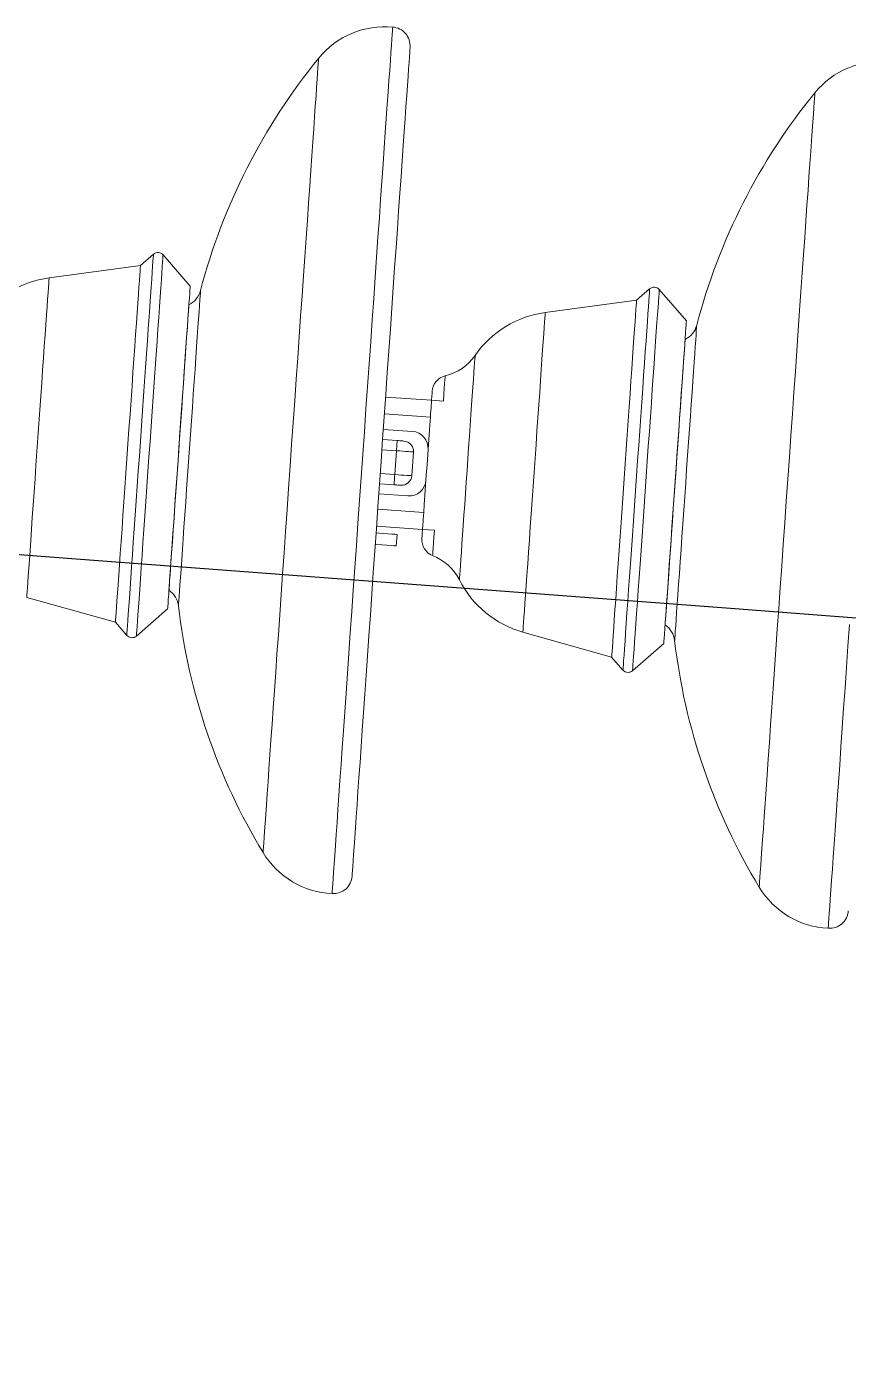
# Model space of a CAD drawing. Header units: millimetres. Extents: x 1587714 to 3094800, y -694377 to -413614.
# Drawn here: x 2257426 to 2257667.2, y -551234.9 to -550842.4 of the extents above; entities that cross this region are included whole.
import ezdxf

# ---------------------------------------------------------------- set-up
doc = ezdxf.new("R2010")
doc.units = ezdxf.units.MM

# ---------------------------------------------------------------- blocks, each defined once
blk = doc.blocks.new('poste RT1 vista lateral')
at = {"color": 7, "linetype": 'Continuous', "lineweight": 15}
for p, q in [((1071.677, 7833.0309), (1044.8639, 7829.4146)), ((1075.5042, 7836.3583), (1071.677, 7833.0309)), ((1086.2917, 7826.997), (1078.3258, 7836.1609)), ((1221.1486, 7826.174), (1217.3214, 7822.8467)), ((1231.936, 7816.8128), (1223.9701, 7825.9766)), ((1217.3214, 7822.8467), (1190.5083, 7819.2294)), ((1143.6409, 7794.4415), (1157.1276, 7793.4983)), ((1160.6103, 7793.2551), (1157.1276, 7793.4983)), ((1156.7788, 7788.5106), (1156.6137, 7786.1502)), ((1142.7672, 7781.9474), (1147.0264, 7781.6498)), ((1142.9765, 7784.94), (1151.4753, 7784.3459)), ((1146.8172, 7778.6572), (1146.3288, 7771.6744)), ((1151.8049, 7778.3082), (1151.3167, 7771.3253)), ((1141.6511, 7765.9867), (1150.1499, 7765.3925)), ((1146.1195, 7768.6818), (1141.8604, 7768.9793)), ((1154.8221, 7760.5298), (1154.9872, 7762.8911)), ((1154.4734, 7755.542), (1140.9867, 7756.4852)), ((1154.4734, 7755.542), (1157.9561, 7755.2989)), ((1146.7741, 7750.7136), (1147.0115, 7754.1087)), ((1038.3039, 7735.5998), (1064.3526, 7728.287)), ((1070.501, 7724.2625), (1079.6648, 7732.2285)), ((1064.3526, 7728.287), (1067.6795, 7724.4599)), ((1183.9482, 7725.4155), (1209.9969, 7718.1027)), ((1216.1454, 7714.0782), (1225.3092, 7722.0442)), ((1209.9969, 7718.1027), (1213.3239, 7714.2756))]:
    blk.add_line(p, q, dxfattribs=at)
at = {"color": 8, "linetype": 'Continuous', "lineweight": 15}
for p, q in [((1156.7788, 7788.5106), (1143.2921, 7789.4537)), ((1146.8172, 7778.6572), (1142.5579, 7778.9547)), ((1142.0696, 7771.9719), (1146.3288, 7771.6744)), ((1141.3355, 7761.4729), (1154.8221, 7760.5298))]:
    blk.add_line(p, q, dxfattribs=at)
at = {"color": 5, "linetype": 'Continuous', "lineweight": 15, "flags": 128}
for points in [[(1127.9309, 7648.6466), (1127.9433, 7648.823), (1127.9805, 7649.3552), (1128.0423, 7650.2383), (1128.1286, 7651.4723), (1128.2392, 7653.0535), (1128.3736, 7654.9761), (1128.5316, 7657.2354), (1128.7127, 7659.8265), (1128.9165, 7662.74), (1129.1423, 7665.9691), (1129.3895, 7669.5044), (1129.6574, 7673.3353), (1129.9453, 7677.4533), (1130.2524, 7681.8449), (1130.5778, 7686.4979), (1130.9207, 7691.4008), (1131.28, 7696.5382), (1131.6547, 7701.8979), (1132.0438, 7707.4625), (1132.4463, 7713.2189), (1132.861, 7719.1489), (1133.2867, 7725.2371), (1133.7223, 7731.4665), (1134.1666, 7737.8199), (1134.6182, 7744.2791), (1135.0761, 7750.8261), (1135.5388, 7757.4427), (1136.0051, 7764.1108), (1136.4736, 7770.8113), (1136.9432, 7777.5261), (1137.4124, 7784.2362), (1137.8799, 7790.9234), (1138.3446, 7797.5676), (1138.805, 7804.1518), (1139.2599, 7810.6577), (1139.708, 7817.0655), (1140.1481, 7823.3588), (1140.5789, 7829.5205), (1140.9993, 7835.5315), (1141.408, 7841.3765), (1141.8039, 7847.0395), (1142.1861, 7852.5031), (1142.5532, 7857.753), (1142.9043, 7862.7751), (1143.2386, 7867.5549), (1143.5549, 7872.0791), (1143.8525, 7876.3354), (1144.1305, 7880.3113), (1144.3882, 7883.9962), (1144.6248, 7887.3789), (1144.8397, 7890.4517), (1145.0322, 7893.2049), (1145.2018, 7895.6301), (1145.3481, 7897.7225), (1145.4706, 7899.4744), (1145.569, 7900.883), (1145.6431, 7901.9415), (1145.6926, 7902.6492), (1145.7174, 7903.0039), (1145.7205, 7903.0488)], [(1133.8027, 7653.7488), (1133.8152, 7653.9271), (1133.8525, 7654.4621), (1133.9148, 7655.3528), (1134.0017, 7656.5945), (1134.1129, 7658.1852), (1134.2482, 7660.1202), (1134.4072, 7662.3938), (1134.5893, 7664.9983), (1134.7941, 7667.927), (1135.021, 7671.1714), (1135.2692, 7674.722), (1135.5382, 7678.5672), (1135.827, 7682.6975), (1136.1348, 7687.0997), (1136.4607, 7691.7603), (1136.8038, 7696.667), (1137.1631, 7701.8054), (1137.5374, 7707.1593), (1137.9259, 7712.7135), (1138.3271, 7718.4517), (1138.7401, 7724.3569), (1139.1635, 7730.4127), (1139.5962, 7736.6002), (1140.0368, 7742.9011), (1140.4842, 7749.2983), (1140.9369, 7755.7719), (1141.3935, 7762.3036), (1141.853, 7768.8744), (1142.3138, 7775.4633), (1142.7746, 7782.0532), (1143.234, 7788.6231), (1143.6907, 7795.1548), (1144.1434, 7801.6284), (1144.5907, 7808.0256), (1145.0314, 7814.3275), (1145.4641, 7820.5149), (1145.8875, 7826.5698), (1146.3004, 7832.4759), (1146.7017, 7838.2142), (1147.0901, 7843.7684), (1147.4645, 7849.1223), (1147.8238, 7854.2597), (1148.1668, 7859.1664), (1148.4928, 7863.8279), (1148.8006, 7868.2301), (1149.0894, 7872.3595), (1149.3583, 7876.2057), (1149.6066, 7879.7553), (1149.8334, 7882.9997), (1150.0382, 7885.9284), (1150.2204, 7888.5338), (1150.3794, 7890.8064), (1150.5147, 7892.7414), (1150.6259, 7894.3322), (1150.7127, 7895.5748), (1150.775, 7896.4646), (1150.8124, 7896.9996), (1150.8249, 7897.1779)], [(1273.5753, 7638.4614), (1273.5877, 7638.6387), (1273.6248, 7639.1699), (1273.6867, 7640.054), (1273.773, 7641.288), (1273.8835, 7642.8683), (1274.0179, 7644.7918), (1274.1759, 7647.0511), (1274.3571, 7649.6413), (1274.5608, 7652.5557), (1274.7867, 7655.7839), (1275.0338, 7659.3192), (1275.3018, 7663.151), (1275.5897, 7667.268), (1275.8968, 7671.6597), (1276.2222, 7676.3136), (1276.565, 7681.2165), (1276.9243, 7686.3539), (1277.2991, 7691.7136), (1277.6882, 7697.2783), (1278.0907, 7703.0337), (1278.5053, 7708.9646), (1278.9311, 7715.0528), (1279.3667, 7721.2822), (1279.8109, 7727.6356)], [(1082.8415, 7733.0945), (1082.8539, 7733.2709), (1082.8907, 7733.7983), (1082.9519, 7734.6728), (1083.0368, 7735.8868), (1083.1449, 7737.4327), (1083.2753, 7739.2981), (1083.4271, 7741.4687), (1083.599, 7743.9272), (1083.7898, 7746.6557), (1083.9981, 7749.634), (1084.2221, 7752.8384), (1084.4604, 7756.2449), (1084.7109, 7759.8279), (1084.9719, 7763.5596), (1085.2413, 7767.4124), (1085.517, 7771.3559), (1085.797, 7775.3603), (1086.0792, 7779.3953), (1086.3614, 7783.4313), (1086.6414, 7787.4358), (1086.9172, 7791.3792), (1087.1866, 7795.2321), (1087.4475, 7798.9638), (1087.698, 7802.5467), (1087.9363, 7805.9533), (1088.1603, 7809.1576), (1088.3686, 7812.1359), (1088.5595, 7814.8644), (1088.7314, 7817.323), (1088.8831, 7819.4935), (1089.0136, 7821.3589), (1089.1216, 7822.9048), (1089.2066, 7824.1189), (1089.2677, 7824.9934), (1089.3046, 7825.5208), (1089.3169, 7825.6972)], [(1228.4859, 7722.9102), (1228.4982, 7723.0866), (1228.5351, 7723.614), (1228.5962, 7724.4875), (1228.6812, 7725.7025), (1228.7892, 7727.2484), (1228.9196, 7729.1138), (1229.0714, 7731.2834), (1229.2433, 7733.743), (1229.4342, 7736.4714), (1229.6424, 7739.4497), (1229.8665, 7742.6541), (1230.1048, 7746.0606), (1230.3553, 7749.6436), (1230.6162, 7753.3753), (1230.8856, 7757.2281), (1231.1614, 7761.1716), (1231.4414, 7765.1761), (1231.7236, 7769.2111), (1232.0057, 7773.247), (1232.2858, 7777.2515), (1232.5615, 7781.1949), (1232.8309, 7785.0468), (1233.0919, 7788.7785), (1233.3424, 7792.3615), (1233.5807, 7795.769), (1233.8047, 7798.9733), (1234.013, 7801.9507), (1234.2038, 7804.6801), (1234.3757, 7807.1387), (1234.5275, 7809.3092), (1234.6579, 7811.1746), (1234.766, 7812.7205), (1234.851, 7813.9346), (1234.912, 7814.8091), (1234.9489, 7815.3365), (1234.9613, 7815.5119)]]:
    blk.add_lwpolyline(points, dxfattribs=at)
at = {"color": 8, "linetype": 'Continuous', "lineweight": 15, "flags": 128}
for points in [[(1107.684, 7660.6867), (1107.6964, 7660.8641), (1107.7334, 7661.3953), (1107.7952, 7662.2775), (1107.8814, 7663.5096), (1107.9917, 7665.0879), (1108.1258, 7667.0058), (1108.2834, 7669.2603), (1108.464, 7671.8419), (1108.6669, 7674.7439), (1108.8916, 7677.9578), (1109.1374, 7681.473), (1109.4036, 7685.2791), (1109.6893, 7689.3647), (1109.9937, 7693.7182), (1110.3159, 7698.3254), (1110.6548, 7703.172), (1111.0094, 7708.2436), (1111.3788, 7713.5251), (1111.7616, 7719.0011), (1112.1569, 7724.6535), (1112.5634, 7730.4661), (1112.9798, 7736.4209), (1113.4049, 7742.4996), (1113.8373, 7748.6842), (1114.2759, 7754.9555), (1114.7192, 7761.2956), (1115.1659, 7767.6833), (1115.6147, 7774.1015), (1116.0641, 7780.5283), (1116.5128, 7786.9456), (1116.9595, 7793.3342), (1117.4029, 7799.6733), (1117.8414, 7805.9456), (1118.2739, 7812.1302), (1118.699, 7818.2089), (1119.1154, 7824.1637), (1119.5218, 7829.9763), (1119.9171, 7835.6287), (1120.2999, 7841.1038), (1120.6693, 7846.3862), (1121.024, 7851.4578), (1121.3629, 7856.3044), (1121.685, 7860.9116), (1121.9894, 7865.2642), (1122.2751, 7869.3507), (1122.5413, 7873.1568), (1122.7871, 7876.672), (1123.0118, 7879.8859), (1123.2148, 7882.7879), (1123.3953, 7885.3695), (1123.5529, 7887.6231), (1123.687, 7889.5419), (1123.7974, 7891.1202), (1123.8836, 7892.3523), (1123.9453, 7893.2345), (1123.9824, 7893.7657), (1123.9948, 7893.9421), (1123.9948, 7893.9421)], [(1253.3283, 7650.5024), (1253.3407, 7650.6798), (1253.3778, 7651.2101), (1253.4396, 7652.0932), (1253.5257, 7653.3253), (1253.636, 7654.9027), (1253.7702, 7656.8215), (1253.9278, 7659.075), (1254.1083, 7661.6576), (1254.3113, 7664.5596), (1254.536, 7667.7725), (1254.7818, 7671.2878), (1255.048, 7675.0948), (1255.3337, 7679.1804), (1255.6381, 7683.5339), (1255.9602, 7688.1402), (1256.2991, 7692.9877), (1256.6538, 7698.0593), (1257.0232, 7703.3408), (1257.406, 7708.8168), (1257.8013, 7714.4692), (1258.2077, 7720.2818), (1258.6241, 7726.2366), (1259.0492, 7732.3153), (1259.4817, 7738.4999), (1259.9202, 7744.7712), (1260.3635, 7751.1113), (1260.8103, 7757.499), (1261.259, 7763.9163), (1261.7084, 7770.344), (1262.1572, 7776.7613), (1262.6039, 7783.15), (1263.0472, 7789.489), (1263.4857, 7795.7604), (1263.9182, 7801.945), (1264.3433, 7808.0246), (1264.7597, 7813.9794), (1265.1662, 7819.792), (1265.5614, 7825.4445), (1265.9443, 7830.9195), (1266.3136, 7836.201), (1266.6683, 7841.2735), (1267.0072, 7846.1201), (1267.3294, 7850.7273), (1267.6337, 7855.0799), (1267.9195, 7859.1664), (1268.1857, 7862.9725), (1268.4315, 7866.4877), (1268.6562, 7869.7016), (1268.8591, 7872.6037), (1269.0396, 7875.1853), (1269.1972, 7877.4388), (1269.3314, 7879.3576), (1269.4417, 7880.935), (1269.5279, 7882.1671), (1269.5896, 7883.0502), (1269.6267, 7883.5814), (1269.6391, 7883.7578), (1269.6391, 7883.7578)], [(1067.6795, 7724.4599), (1067.6919, 7724.6363), (1067.7289, 7725.1656), (1067.7903, 7726.0449), (1067.8759, 7727.2675), (1067.9848, 7728.8258), (1068.1166, 7730.7103), (1068.2703, 7732.9085), (1068.4451, 7735.4081), (1068.6398, 7738.1918), (1068.8531, 7741.2417), (1069.0837, 7744.5405), (1069.3302, 7748.0652), (1069.5909, 7751.7941), (1069.8644, 7755.7051), (1070.1487, 7759.7716), (1070.4422, 7763.9678), (1070.743, 7768.2688), (1071.0491, 7772.6471), (1071.3586, 7777.0731), (1071.6696, 7781.5211), (1071.9802, 7785.9623), (1072.2883, 7790.3674), (1072.5919, 7794.7104), (1072.8893, 7798.9628), (1073.1784, 7803.098), (1073.4575, 7807.0891), (1073.7249, 7810.9124), (1073.9787, 7814.5421), (1074.2174, 7817.9562), (1074.4396, 7821.1329), (1074.6437, 7824.0521), (1074.8286, 7826.6957), (1074.993, 7829.0465), (1075.1358, 7831.0902), (1075.2563, 7832.8125), (1075.3536, 7834.204), (1075.4271, 7835.2559), (1075.4764, 7835.9606), (1075.5011, 7836.3135), (1075.5042, 7836.3583)], [(1070.501, 7724.2625), (1070.5134, 7724.4389), (1070.5504, 7724.9691), (1070.6119, 7725.8475), (1070.6974, 7727.0701), (1070.8063, 7728.6284), (1070.9381, 7730.5129), (1071.0919, 7732.712), (1071.2667, 7735.2107), (1071.4613, 7737.9944), (1071.6746, 7741.0452), (1071.9052, 7744.343), (1072.1517, 7747.8678), (1072.4125, 7751.5967), (1072.6859, 7755.5077), (1072.9703, 7759.5742), (1073.2638, 7763.7713), (1073.5645, 7768.0714), (1073.8706, 7772.4497), (1074.1802, 7776.8757), (1074.4912, 7781.3237), (1074.8017, 7785.7649), (1075.1098, 7790.17), (1075.4135, 7794.513), (1075.7108, 7798.7654), (1076, 7802.9006), (1076.2791, 7806.8917), (1076.5464, 7810.715), (1076.8002, 7814.3446), (1077.039, 7817.7588), (1077.2611, 7820.9355), (1077.4652, 7823.8547), (1077.6501, 7826.4983), (1077.8145, 7828.8491), (1077.9573, 7830.8928), (1078.0779, 7832.6151), (1078.1751, 7834.0065), (1078.2487, 7835.0585), (1078.2979, 7835.7632), (1078.3227, 7836.1161), (1078.3258, 7836.1609)], [(1038.3039, 7735.5998), (1038.3163, 7735.779), (1038.3537, 7736.3131), (1038.4156, 7737.1981), (1038.5016, 7738.4293), (1038.6112, 7739.9952), (1038.7433, 7741.8845), (1038.897, 7744.0836), (1039.0712, 7746.5746), (1039.2646, 7749.3393), (1039.4755, 7752.3558), (1039.7025, 7755.6021), (1039.9439, 7759.0535), (1040.1977, 7762.6832), (1040.462, 7766.4645), (1040.735, 7770.3669), (1041.0143, 7774.3618), (1041.298, 7778.4188), (1041.5839, 7782.5072), (1041.8698, 7786.5956), (1042.1535, 7790.6525), (1042.4329, 7794.6475), (1042.7057, 7798.5499), (1042.9701, 7802.3312), (1043.2239, 7805.9609), (1043.4653, 7809.4122), (1043.6923, 7812.6585), (1043.9032, 7815.675), (1044.0965, 7818.4397), (1044.2708, 7820.9307), (1044.4245, 7823.1299), (1044.5566, 7825.0191), (1044.6661, 7826.5851), (1044.7522, 7827.8162), (1044.8141, 7828.7013), (1044.8515, 7829.2353), (1044.8639, 7829.4146), (1044.8639, 7829.4146)], [(1213.3239, 7714.2756), (1213.3362, 7714.452), (1213.3733, 7714.9813), (1213.4347, 7715.8606), (1213.5202, 7717.0832), (1213.6292, 7718.6415), (1213.7609, 7720.526), (1213.9147, 7722.7242), (1214.0895, 7725.2238), (1214.2841, 7728.0076), (1214.4974, 7731.0574), (1214.7281, 7734.3562), (1214.9745, 7737.8809), (1215.2353, 7741.6098), (1215.5088, 7745.5199), (1215.7931, 7749.5863), (1216.0866, 7753.7835), (1216.3873, 7758.0845), (1216.6934, 7762.4619), (1217.003, 7766.8889), (1217.314, 7771.3368), (1217.6246, 7775.7771), (1217.9326, 7780.1831), (1218.2363, 7784.5261), (1218.5336, 7788.7785), (1218.8228, 7792.9137), (1219.1019, 7796.9048), (1219.3692, 7800.7271), (1219.623, 7804.3578), (1219.8618, 7807.7719), (1220.084, 7810.9486), (1220.288, 7813.8678), (1220.4729, 7816.5114), (1220.6373, 7818.8622), (1220.7802, 7820.905), (1220.9007, 7822.6283), (1220.9979, 7824.0197), (1221.0715, 7825.0716), (1221.1208, 7825.7763), (1221.1455, 7826.1292), (1221.1486, 7826.174)], [(1216.1454, 7714.0782), (1216.1578, 7714.2546), (1216.1948, 7714.7839), (1216.2563, 7715.6632), (1216.3417, 7716.8858), (1216.4507, 7718.4441), (1216.5825, 7720.3286), (1216.7363, 7722.5268), (1216.911, 7725.0264), (1217.1056, 7727.8101), (1217.319, 7730.86), (1217.5496, 7734.1588), (1217.796, 7737.6835), (1218.0569, 7741.4124), (1218.3303, 7745.3234), (1218.6146, 7749.3899), (1218.9081, 7753.5861), (1219.2088, 7757.8871), (1219.515, 7762.2654), (1219.8245, 7766.6914), (1220.1355, 7771.1394), (1220.4461, 7775.5806), (1220.7542, 7779.9857), (1221.0578, 7784.3287), (1221.3551, 7788.5811), (1221.6443, 7792.7163), (1221.9234, 7796.7074), (1222.1907, 7800.5307), (1222.4446, 7804.1604), (1222.6833, 7807.5745), (1222.9055, 7810.7512), (1223.1096, 7813.6704), (1223.2944, 7816.314), (1223.4588, 7818.6648), (1223.6017, 7820.7085), (1223.7222, 7822.4308), (1223.8195, 7823.8223), (1223.893, 7824.8742), (1223.9423, 7825.5789), (1223.967, 7825.9318), (1223.9701, 7825.9766)], [(1183.9482, 7725.4155), (1183.9607, 7725.5938), (1183.998, 7726.1288), (1184.06, 7727.0138), (1184.146, 7728.245), (1184.2555, 7729.811), (1184.3876, 7731.7002), (1184.5414, 7733.8984), (1184.7156, 7736.3904), (1184.9089, 7739.1541), (1185.1199, 7742.1715), (1185.3469, 7745.4178), (1185.5882, 7748.8692), (1185.842, 7752.4989), (1186.1064, 7756.2792), (1186.3793, 7760.1826), (1186.6587, 7764.1776), (1186.9423, 7768.2345), (1187.2283, 7772.3229), (1187.5141, 7776.4113), (1187.7979, 7780.4682), (1188.0772, 7784.4632), (1188.3501, 7788.3656), (1188.6144, 7792.1469), (1188.8683, 7795.7766), (1189.1096, 7799.228), (1189.3366, 7802.4743), (1189.5476, 7805.4907), (1189.7409, 7808.2554), (1189.9151, 7810.7464), (1190.0688, 7812.9456), (1190.201, 7814.8348), (1190.3105, 7816.4008), (1190.3966, 7817.631), (1190.4585, 7818.517), (1190.4958, 7819.051), (1190.5083, 7819.2294), (1190.5083, 7819.2294)], [(1165.3026, 7740.7277), (1165.3148, 7740.9022), (1165.3513, 7741.4248), (1165.4118, 7742.2888), (1165.4955, 7743.4866), (1165.6016, 7745.0039), (1165.729, 7746.8255), (1165.8763, 7748.9321), (1166.042, 7751.3011), (1166.2242, 7753.9074), (1166.4211, 7756.7236), (1166.6306, 7759.7191), (1166.8505, 7762.8634), (1167.0784, 7766.1231), (1167.3119, 7769.4619), (1167.5485, 7772.8455), (1167.7858, 7776.2387), (1168.0211, 7779.6052), (1168.2522, 7782.9087), (1168.4764, 7786.114), (1168.6913, 7789.1886), (1168.8948, 7792.0983), (1169.0846, 7794.8134), (1169.2588, 7797.3044), (1169.4155, 7799.5446), (1169.553, 7801.512), (1169.6699, 7803.1838), (1169.765, 7804.5428), (1169.8372, 7805.5747), (1169.8857, 7806.2689), (1169.9101, 7806.618), (1169.9132, 7806.6618)], [(1161.1282, 7800.6613), (1161.125, 7800.6155), (1161.0993, 7800.2484), (1161.0482, 7799.5188), (1160.9726, 7798.4374), (1160.8734, 7797.0192), (1160.7521, 7795.2836), (1160.6103, 7793.2551)], [(1157.9561, 7755.2989), (1157.8142, 7753.2704), (1157.6929, 7751.5347), (1157.5937, 7750.1166), (1157.518, 7749.0351), (1157.4671, 7748.3056), (1157.4414, 7747.9384), (1157.4382, 7747.8917)]]:
    blk.add_lwpolyline(points, dxfattribs=at)
at = {"color": 7, "linetype": 'Continuous', "lineweight": 15, "flags": 128}
for points in [[(1064.3526, 7728.287), (1064.3651, 7728.4653), (1064.4025, 7729.0013), (1064.4646, 7729.8892), (1064.551, 7731.1242), (1064.661, 7732.6977), (1064.794, 7734.5994), (1064.9489, 7736.8147), (1065.1248, 7739.3296), (1065.3204, 7742.1277), (1065.5345, 7745.188), (1065.7654, 7748.4915), (1066.0118, 7752.0144), (1066.2718, 7755.7328), (1066.5437, 7759.6209), (1066.8257, 7763.654), (1067.1158, 7767.8025), (1067.412, 7772.0387), (1067.7124, 7776.334), (1068.0148, 7780.659), (1068.3172, 7784.9839), (1068.6176, 7789.2792), (1068.9138, 7793.5154), (1069.2039, 7797.6639), (1069.4859, 7801.697), (1069.7578, 7805.5851), (1070.0179, 7809.3035), (1070.2642, 7812.8264), (1070.4952, 7816.1299), (1070.7092, 7819.1903), (1070.9048, 7821.9883), (1071.0807, 7824.5032), (1071.2357, 7826.7186), (1071.3686, 7828.6202), (1071.4786, 7830.1938), (1071.565, 7831.4288), (1071.6271, 7832.3166), (1071.6645, 7832.8526), (1071.677, 7833.0309)], [(1079.6648, 7732.2285), (1079.6771, 7732.404), (1079.7138, 7732.9285), (1079.7747, 7733.7992), (1079.8593, 7735.0094), (1079.967, 7736.5487), (1080.097, 7738.4074), (1080.2482, 7740.5713), (1080.4198, 7743.0241), (1080.6103, 7745.7488), (1080.8182, 7748.7233), (1081.0422, 7751.9257), (1081.2806, 7755.3341), (1081.5315, 7758.9219), (1081.7931, 7762.6631), (1082.0634, 7766.5303), (1082.3406, 7770.4937), (1082.6225, 7774.524), (1082.907, 7778.5933), (1083.192, 7782.6693), (1083.4755, 7786.7234), (1083.7553, 7790.724), (1084.0293, 7794.6427), (1084.2955, 7798.4498), (1084.552, 7802.1176), (1084.7969, 7805.6195), (1085.0282, 7808.9278), (1085.2444, 7812.0196), (1085.4438, 7814.8711), (1085.625, 7817.4622), (1085.7865, 7819.773), (1085.9273, 7821.7862), (1086.0463, 7823.4866), (1086.1425, 7824.8627), (1086.2153, 7825.9041), (1086.2641, 7826.6022), (1086.2886, 7826.9532), (1086.2917, 7826.997)], [(1080.0496, 7737.7102), (1080.0621, 7737.8886), (1080.0995, 7738.4236), (1080.1615, 7739.3095), (1080.2475, 7740.5398), (1080.3568, 7742.1029), (1080.4885, 7743.9864), (1080.6415, 7746.1741), (1080.8144, 7748.646), (1081.0057, 7751.3831), (1081.214, 7754.3604), (1081.4372, 7757.5533), (1081.6736, 7760.9351), (1081.9212, 7764.4761), (1082.1779, 7768.1458), (1082.4413, 7771.9128), (1082.7094, 7775.7466), (1082.9797, 7779.6128), (1083.2501, 7783.479), (1083.5181, 7787.3118), (1083.7816, 7791.0798), (1084.0382, 7794.7495), (1084.2858, 7798.2905), (1084.5222, 7801.6713), (1084.7455, 7804.8642), (1084.9537, 7807.8425), (1085.1451, 7810.5786), (1085.318, 7813.0515), (1085.4709, 7815.2392), (1085.6026, 7817.1217), (1085.712, 7818.6858), (1085.798, 7819.9151), (1085.86, 7820.802), (1085.8973, 7821.336), (1085.9099, 7821.5153), (1085.9099, 7821.5153)], [(1209.9969, 7718.1027), (1210.0095, 7718.281), (1210.0469, 7718.817), (1210.109, 7719.7049), (1210.1954, 7720.9399), (1210.3054, 7722.5134), (1210.4383, 7724.4151), (1210.5933, 7726.6304), (1210.7692, 7729.1453), (1210.9648, 7731.9434), (1211.1788, 7735.0037), (1211.4098, 7738.3072), (1211.6561, 7741.8301), (1211.9162, 7745.5485), (1212.1881, 7749.4366), (1212.4701, 7753.4697), (1212.7602, 7757.6182), (1213.0564, 7761.8544), (1213.3567, 7766.1498), (1213.6592, 7770.4747), (1213.9616, 7774.7996), (1214.262, 7779.0949), (1214.5582, 7783.3312), (1214.8483, 7787.4796), (1215.1303, 7791.5118), (1215.4022, 7795.4009), (1215.6622, 7799.1192), (1215.9085, 7802.6421), (1216.1395, 7805.9456), (1216.3535, 7809.006), (1216.5492, 7811.8031), (1216.7251, 7814.3189), (1216.88, 7816.5343), (1217.0129, 7818.4359), (1217.123, 7820.0085), (1217.2093, 7821.2445), (1217.2715, 7822.1323), (1217.3089, 7822.6674), (1217.3214, 7822.8467)], [(1225.3092, 7722.0442), (1225.3215, 7722.2197), (1225.3582, 7722.7442), (1225.4191, 7723.6149), (1225.5036, 7724.8242), (1225.6113, 7726.3644), (1225.7413, 7728.2231), (1225.8926, 7730.387), (1226.0642, 7732.8398), (1226.2546, 7735.5635), (1226.4626, 7738.538), (1226.6866, 7741.7414), (1226.9249, 7745.1499), (1227.1758, 7748.7376), (1227.4374, 7752.4788), (1227.7078, 7756.346), (1227.985, 7760.3095), (1228.2668, 7764.3397), (1228.5513, 7768.409), (1228.8364, 7772.485), (1229.1198, 7776.5381), (1229.3996, 7780.5398), (1229.6736, 7784.4584), (1229.9399, 7788.2655), (1230.1964, 7791.9333), (1230.4412, 7795.4352), (1230.6725, 7798.7435), (1230.8887, 7801.8353), (1231.0882, 7804.6868), (1231.2693, 7807.2779), (1231.4309, 7809.5887), (1231.5717, 7811.6019), (1231.6906, 7813.3023), (1231.7869, 7814.6784), (1231.8596, 7815.7198), (1231.9085, 7816.4179), (1231.933, 7816.7689), (1231.936, 7816.8128)], [(1225.6939, 7727.5259), (1225.7065, 7727.7043), (1225.7438, 7728.2393), (1225.8058, 7729.1253), (1225.8918, 7730.3555), (1226.0012, 7731.9186), (1226.1328, 7733.8021), (1226.2858, 7735.9889), (1226.4587, 7738.4617), (1226.6501, 7741.1988), (1226.8583, 7744.1761), (1227.0815, 7747.3691), (1227.318, 7750.7508), (1227.5656, 7754.2908), (1227.8222, 7757.9606), (1228.0856, 7761.7285), (1228.3537, 7765.5613), (1228.6241, 7769.4285), (1228.8944, 7773.2947), (1229.1625, 7777.1275), (1229.4259, 7780.8955), (1229.6826, 7784.5652), (1229.9301, 7788.1052), (1230.1666, 7791.487), (1230.3898, 7794.6799), (1230.598, 7797.6573), (1230.7894, 7800.3943), (1230.9623, 7802.8672), (1231.1153, 7805.0539), (1231.247, 7806.9375), (1231.3563, 7808.5005), (1231.4423, 7809.7308), (1231.5043, 7810.6167), (1231.5417, 7811.1517), (1231.5542, 7811.3301), (1231.5542, 7811.3301)], [(1157.1276, 7793.4983), (1157.1208, 7793.4029), (1157.101, 7793.1187), (1157.0687, 7792.6581), (1157.0254, 7792.0382), (1156.9725, 7791.2819), (1156.9122, 7790.4198), (1156.8468, 7789.4843), (1156.7788, 7788.5106)], [(1157.1276, 7793.4983), (1157.2077, 7794.6446), (1157.2658, 7795.4762), (1157.3011, 7795.9807), (1157.3129, 7796.1495)], [(1154.9872, 7762.8911), (1155.1806, 7765.6558), (1155.3824, 7768.5416), (1155.59, 7771.5104), (1155.8005, 7774.5202), (1156.0109, 7777.53), (1156.2185, 7780.4987), (1156.4204, 7783.3855), (1156.6137, 7786.1502)], [(1147.0264, 7781.6498), (1147.0224, 7781.5926), (1147.0105, 7781.4219), (1146.9911, 7781.1453), (1146.9651, 7780.7734), (1146.9334, 7780.3195), (1146.8972, 7779.8026), (1146.858, 7779.2408), (1146.8172, 7778.6572)], [(1147.0264, 7781.6498), (1147.4156, 7781.6222), (1147.7899, 7781.5964), (1148.1348, 7781.5726), (1148.4371, 7781.5516), (1148.6853, 7781.5335), (1148.8696, 7781.5211), (1148.9832, 7781.5135), (1149.0215, 7781.5106)], [(1151.8049, 7778.3082), (1151.7091, 7778.3148), (1151.4252, 7778.3349), (1150.9643, 7778.3673), (1150.3441, 7778.4102), (1149.5882, 7778.4636), (1148.7259, 7778.5237), (1147.7902, 7778.5895), (1146.8172, 7778.6572)], [(1146.3288, 7771.6744), (1146.288, 7771.0907), (1146.2488, 7770.529), (1146.2126, 7770.0112), (1146.1809, 7769.5582), (1146.1548, 7769.1863), (1146.1355, 7768.9097), (1146.1236, 7768.739), (1146.1195, 7768.6818)], [(1146.3288, 7771.6744), (1147.3019, 7771.6057), (1148.2376, 7771.5409), (1149.0999, 7771.4808), (1149.8557, 7771.4274), (1150.476, 7771.3845), (1150.937, 7771.3521), (1151.2208, 7771.332), (1151.3167, 7771.3253)], [(1148.1147, 7768.5416), (1148.0764, 7768.5444), (1147.9628, 7768.553), (1147.7785, 7768.5654), (1147.5303, 7768.5826), (1147.228, 7768.6036), (1146.8831, 7768.6284), (1146.5088, 7768.6541), (1146.1195, 7768.6818)], [(1154.8221, 7760.5298), (1154.7541, 7759.557), (1154.6887, 7758.6215), (1154.6283, 7757.7584), (1154.5755, 7757.0031), (1154.5321, 7756.3832), (1154.4999, 7755.9216), (1154.48, 7755.6384), (1154.4734, 7755.542)], [(1147.0115, 7754.1087), (1146.8553, 7754.1192), (1146.3409, 7754.1554), (1145.4772, 7754.2155), (1144.2813, 7754.2994), (1142.7761, 7754.4043), (1140.9913, 7754.5292), (1140.8506, 7754.5388)], [(1154.2879, 7752.8908), (1154.2998, 7753.0596), (1154.335, 7753.5641), (1154.3932, 7754.3957), (1154.4734, 7755.542)], [(1146.7741, 7750.7136), (1146.6179, 7750.7241), (1146.1034, 7750.7603), (1145.2398, 7750.8204), (1144.0438, 7750.9043), (1142.5387, 7751.0092), (1140.7539, 7751.1342), (1140.6132, 7751.1437)]]:
    blk.add_lwpolyline(points, dxfattribs=at)
at = {"color": 5, "linetype": 'Continuous', "lineweight": 15}
for centre, radius, start, end in [((1143.4023, 7878.1085), 25.0474, 84.689602, 140.790029), ((1145.3383, 7897.5616), 5.5, 356, 86.015078), ((1263.4588, 7780.1454), 180, 140.786917, 165.342779), ((1289.0467, 7867.9241), 25.0474, 84.689602, 140.790029), ((1409.1032, 7769.961), 180, 140.786917, 165.342779), ((1083.0282, 7827.3416), 6.5003, 296.315524, 345.342779), ((1228.6725, 7817.1572), 6.5003, 296.315524, 345.342779), ((1076.3851, 7732.3412), 6.5003, 6.657221, 55.684476), ((1261.6282, 7753.967), 180, 186.657221, 211.213083), ((1222.0294, 7722.1567), 6.5003, 6.657221, 55.684476), ((1407.2726, 7743.7826), 180, 186.657221, 211.213083), ((1129.1063, 7673.6659), 25.0474, 211.209971, 267.310398), ((1128.3161, 7654.1327), 5.5, 265.984922, 356), ((1274.7507, 7663.4815), 25.0474, 211.209971, 267.310398), ((1273.9604, 7643.9482), 5.5, 265.984922, 356)]:
    blk.add_arc(centre, radius, start, end, dxfattribs=at)
at = {"color": 7, "linetype": 'Continuous', "lineweight": 15}
for centre, radius, start, end in [((1076.8163, 7834.8486), 2, 41, 131), ((1048.8744, 7799.6835), 30, 97.682419, 145.10347), ((1222.4607, 7824.6642), 2, 41, 131), ((1194.5188, 7789.499), 30, 97.682419, 145.10347), ((1157.6104, 7815.2434), 15, 283.563275, 325.10347), ((1162.3008, 7795.8011), 5, 103.563275, 176), ((1151.1265, 7779.3582), 5, 356, 86), ((1148.8123, 7778.5176), 3, 356, 86), ((1148.324, 7771.5347), 3, 266, 356), ((1150.4987, 7770.3802), 5, 266, 356), ((1159.2758, 7752.5421), 5, 176, 248.436725), ((1151.9252, 7733.9419), 15, 26.89653, 68.436725), ((1192.0573, 7754.299), 30, 206.89653, 254.317581), ((1069.1889, 7725.7718), 2, 221, 311), ((1214.8333, 7715.5874), 2, 221, 311)]:
    blk.add_arc(centre, radius, start, end, dxfattribs=at)

msp = doc.modelspace()

# ---------------------------------------------------------------- linework, layer by layer
at = {"color": 5}
msp.add_arc((2287950.2483, -149545.2872), 402611.0256, 265.490613782, 272.458942764, dxfattribs=at)

# ---------------------------------------------------------------- block references
msp.add_blockref('poste RT1 vista lateral', (2256387.7201, -558745.6049))

doc.saveas('drawing.dxf')
